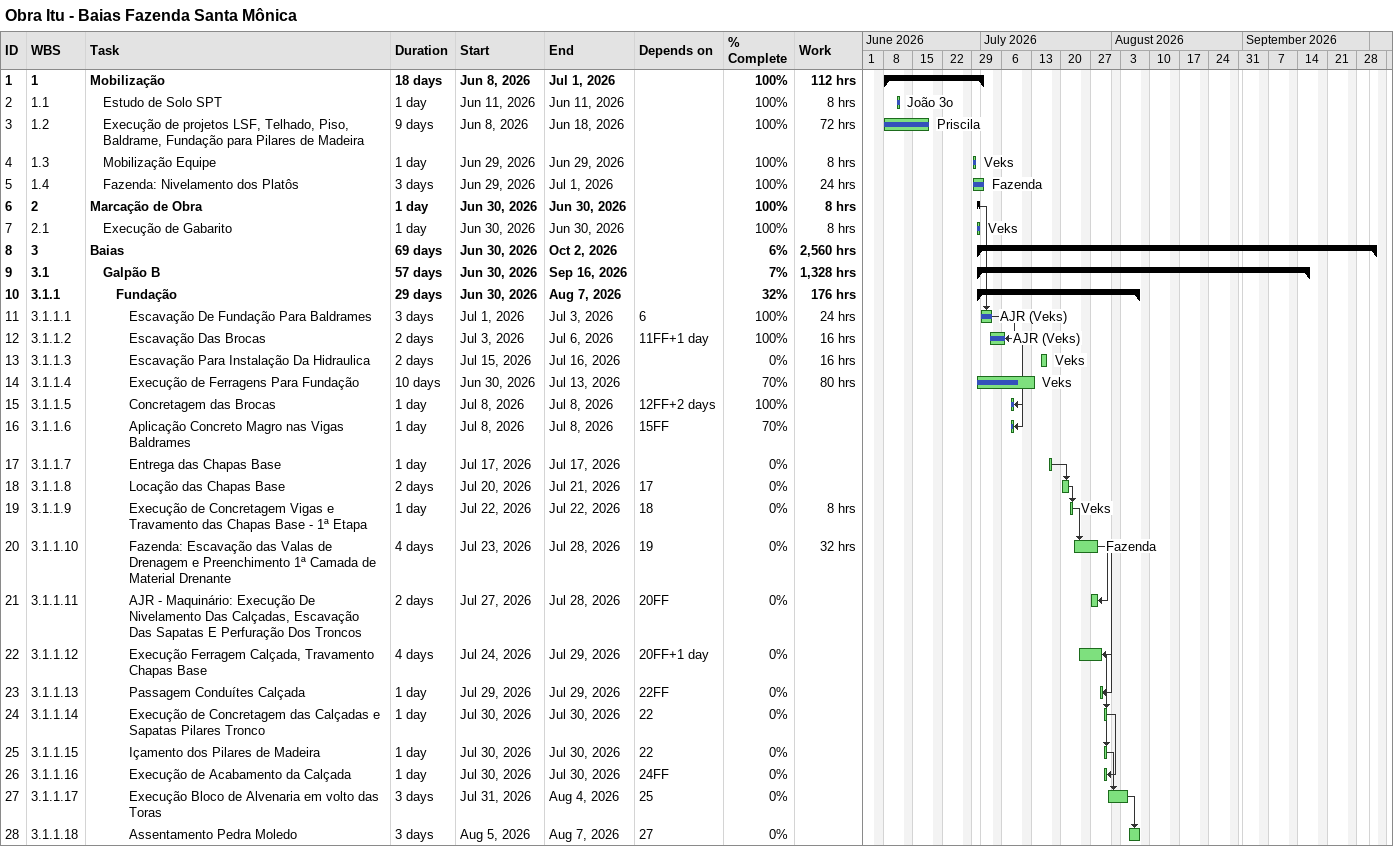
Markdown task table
Obra Itu - Baias Fazenda Santa Mônica

| ID | WBS | Task | Duration | Start | Finish | Predecessors | Resources | % complete | Work (h) |
|---|---|---|---|---|---|---|---|---|---|
| 1 | 1 | **Mobilização** | 18d | 2026-06-08 | 2026-07-01 |  |  | 100 | 112 |
| 2 | 1.1 | Estudo de Solo SPT | 1d | 2026-06-11 | 2026-06-11 |  | João 3o | 100 | 8 |
| 3 | 1.2 | Execução de projetos LSF, Telhado, Piso, Baldrame, Fundação para Pilares de Madeira | 9d | 2026-06-08 | 2026-06-18 |  | Priscila | 100 | 72 |
| 4 | 1.3 | Mobilização Equipe | 1d | 2026-06-29 | 2026-06-29 |  | Veks | 100 | 8 |
| 5 | 1.4 | Fazenda: Nivelamento dos Platôs | 3d | 2026-06-29 | 2026-07-01 |  | Fazenda | 100 | 24 |
| 6 | 2 | **Marcação de Obra** | 1d | 2026-06-30 | 2026-06-30 |  |  | 100 | 8 |
| 7 | 2.1 | Execução de Gabarito | 1d | 2026-06-30 | 2026-06-30 |  | Veks | 100 | 8 |
| 8 | 3 | **Baias** | 69d | 2026-06-30 | 2026-10-02 |  |  | 6 | 2560 |
| 9 | 3.1 | **Galpão B** | 57d | 2026-06-30 | 2026-09-16 |  |  | 7 | 1328 |
| 10 | 3.1.1 | **Fundação** | 29d | 2026-06-30 | 2026-08-07 |  |  | 32 | 176 |
| 11 | 3.1.1.1 | Escavação De Fundação Para Baldrames | 3d | 2026-07-01 | 2026-07-03 | 6 | AJR (Veks) | 100 | 24 |
| 12 | 3.1.1.2 | Escavação Das Brocas | 2d | 2026-07-03 | 2026-07-06 | 11FF+1d | AJR (Veks) | 100 | 16 |
| 13 | 3.1.1.3 | Escavação Para Instalação Da Hidraulica | 2d | 2026-07-15 | 2026-07-16 |  | Veks | 0 | 16 |
| 14 | 3.1.1.4 | Execução de Ferragens Para Fundação | 10d | 2026-06-30 | 2026-07-13 |  | Veks | 70 | 80 |
| 15 | 3.1.1.5 | Concretagem das Brocas | 1d | 2026-07-08 | 2026-07-08 | 12FF+2d |  | 100 |  |
| 16 | 3.1.1.6 | Aplicação Concreto Magro nas Vigas Baldrames | 1d | 2026-07-08 | 2026-07-08 | 15FF |  | 70 |  |
| 17 | 3.1.1.7 | Entrega das Chapas Base | 1d | 2026-07-17 | 2026-07-17 |  |  | 0 |  |
| 18 | 3.1.1.8 | Locação das Chapas Base | 2d | 2026-07-20 | 2026-07-21 | 17 |  | 0 |  |
| 19 | 3.1.1.9 | Execução de Concretagem Vigas e Travamento das Chapas Base - 1ª Etapa | 1d | 2026-07-22 | 2026-07-22 | 18 | Veks | 0 | 8 |
| 20 | 3.1.1.10 | Fazenda: Escavação das Valas de Drenagem e Preenchimento 1ª Camada de Material Drenante | 4d | 2026-07-23 | 2026-07-28 | 19 | Fazenda | 0 | 32 |
| 21 | 3.1.1.11 | AJR - Maquinário: Execução De Nivelamento Das Calçadas, Escavação Das Sapatas E Perfuração Dos Troncos | 2d | 2026-07-27 | 2026-07-28 | 20FF |  | 0 |  |
| 22 | 3.1.1.12 | Execução Ferragem Calçada, Travamento Chapas Base | 4d | 2026-07-24 | 2026-07-29 | 20FF+1d |  | 0 |  |
| 23 | 3.1.1.13 | Passagem Conduítes Calçada | 1d | 2026-07-29 | 2026-07-29 | 22FF |  | 0 |  |
| 24 | 3.1.1.14 | Execução de Concretagem das Calçadas e Sapatas Pilares Tronco | 1d | 2026-07-30 | 2026-07-30 | 22 |  | 0 |  |
| 25 | 3.1.1.15 | Içamento dos Pilares de Madeira | 1d | 2026-07-30 | 2026-07-30 | 22 |  | 0 |  |
| 26 | 3.1.1.16 | Execução de Acabamento da Calçada | 1d | 2026-07-30 | 2026-07-30 | 24FF |  | 0 |  |
| 27 | 3.1.1.17 | Execução Bloco de Alvenaria em volto das Toras | 3d | 2026-07-31 | 2026-08-04 | 25 |  | 0 |  |
| 28 | 3.1.1.18 | Assentamento Pedra Moledo | 3d | 2026-08-05 | 2026-08-07 | 27 |  | 0 |  |
